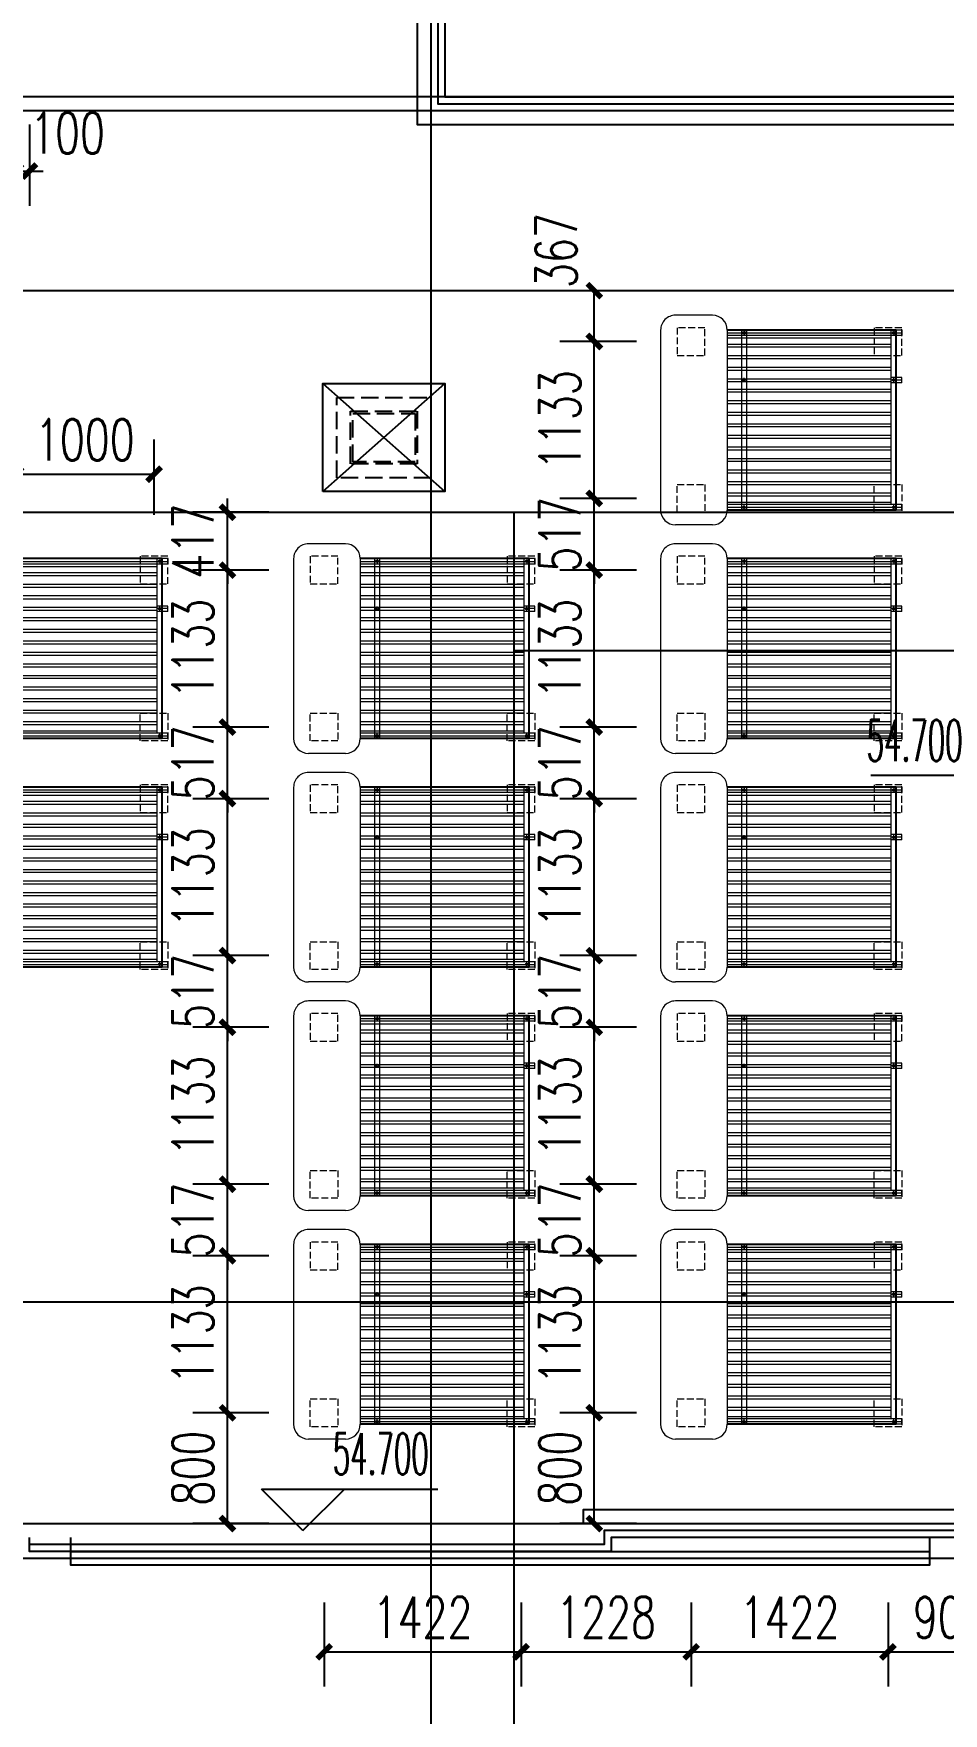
# Model space of a CAD drawing. Extents: x -59851 to 653804, y -249523 to 437614.
# Drawn here: x -7061 to -491, y -231564 to -219438 of the extents above; entities that cross this region are included whole.
import ezdxf

# ---------------------------------------------------------------- set-up
doc = ezdxf.new("R2010")
doc.units = 0
doc.header["$LTSCALE"] = 1000
doc.header["$MEASUREMENT"] = 0
doc.linetypes.add('DASH', pattern=[0.35, 0.25, -0.1])
for name, color, linetype in [('A-ROOF', 7, 'Continuous'), ('A-外装饰线脚', 7, 'Continuous'), ('A-烟气道', 105, 'Continuous'), ('A-第三道尺寸线', 105, 'Continuous'), ('DIM_ELEV', 3, 'Continuous'), ('DOTE', 16, 'Continuous'), ('PUB_TEXT', 7, 'Continuous'), ('太阳能', 252, 'Continuous')]:
    doc.layers.add(name, color=color, linetype=linetype)
doc.styles.add('_TCH_DIM', font='SIMPLEX.shx', dxfattribs={"width": 0.7, "bigfont": 'GBCBIG.shx'})
doc.styles.add('_TCH_DIM_T3', font='SIMPLEX.shx', dxfattribs={"width": 0.705882, "bigfont": 'GBCBIG.shx'})
doc.dimstyles.new('_TCH_ARCH&&100', dxfattribs={"dimtxt": 297.5, "dimasz": 100, "dimexe": 250, "dimexo": 300, "dimgap": 100, "dimtad": 1, "dimdec": 0, "dimzin": 0, "dimdsep": 46, "dimtxsty": '_TCH_DIM_T3', "dimblk": 'ARCHTICK', "dimcen": 0.09, "dimclrt": 7, "dimazin": 2, "dimtfac": 1, "dimtdec": 0, "dimtix": 1, "dimtmove": 2, "dimatfit": 3, "dimfxl": 0, "dimtolj": 1, "dimtzin": 0, "dimarcsym": 0})

# ---------------------------------------------------------------- blocks, each defined once
blk = doc.blocks.new('18roof0330')
at = {"layer": 'A-ROOF'}
for points in [[(-5514, -82802), (1586, -82802), (1586, -90102), (2686, -90102), (2686, -93402), (-214, -93402), (-214, -94302), (3986, -94302), (3986, -104702), (986, -104702), (986, -104802), (-3214, -104802), (-3214, -104702)], [(-5514, -82852), (1536, -82852), (1536, -90152), (2636, -90152), (2636, -93352), (-264, -93352), (-264, -94352), (3936, -94352), (3936, -104652), (936, -104652), (936, -104752), (-3214, -104752)], [(-5514, -83002), (1386, -83002), (1386, -90302), (2486, -90302), (2486, -93202), (-414, -93202), (-414, -94502), (3786, -94502), (3786, -104502), (786, -104502), (786, -104602), (-3214, -104602)]]:
    blk.add_lwpolyline(points, dxfattribs=at)
at = {"layer": 'A-烟气道'}
blk.add_lwpolyline([(-1094, -97152), (-1094, -96372), (-214, -96372), (-214, -97152)], close=True, dxfattribs=at)
for points in [[(-1094, -97152), (-214, -96372)], [(-1094, -96372), (-214, -97152)]]:
    blk.add_lwpolyline(points, dxfattribs=at)
at = {"layer": 'A-烟气道', "linetype": 'DASH', "ltscale": 0.5}
for points in [[(-994, -97052), (-994, -96472), (-314, -96472), (-314, -97052)], [(-894, -96952), (-894, -96572), (-414, -96572), (-414, -96952)], [(-879, -96937), (-879, -96587), (-429, -96587), (-429, -96937)]]:
    blk.add_lwpolyline(points, close=True, dxfattribs=at)
at = {"layer": 'DIM_ELEV'}
for p, q in [((4136, -99202), (2862, -99202)), ((-1239, -104652), (-1539, -104352)), ((-1539, -104352), (-265, -104352)), ((-1239, -104652), (-939, -104352))]:
    blk.add_line(p, q, dxfattribs=at)
at = {"layer": 'PUB_TEXT', "style": '_TCH_DIM', "width": 0.494118}
for p in [(2832, -99097), (-1023, -104247)]:
    blk.add_text('54.700', height=297.5, dxfattribs=at).set_placement(p)
blk = doc.blocks.new('A$C325959D2')
at = {"layer": '太阳能', "lineweight": 9}
for p, q in [((1673, 1742), (374, 1742)), ((267, 1368), (267, 1635)), ((1780, 1368), (1780, 1635)), ((1673, 1261), (374, 1261)), ((374, 0), (374, 1261)), ((394, 1261), (394, 0)), ((413, 0), (413, 1261)), ((431, 1261), (431, 78)), ((476, 1261), (476, 78)), ((497, 1261), (497, 78)), ((559, 1261), (559, 78)), ((580, 1261), (580, 78)), ((642, 1261), (642, 78)), ((664, 1261), (664, 78)), ((726, 1261), (726, 78)), ((747, 1261), (747, 78)), ((809, 1261), (809, 78)), ((830, 1261), (830, 78)), ((892, 1261), (892, 78)), ((914, 1261), (914, 78)), ((976, 1261), (976, 78)), ((997, 1261), (997, 78)), ((1059, 1261), (1059, 78)), ((1080, 1261), (1080, 78)), ((1142, 1261), (1142, 78)), ((1164, 1261), (1164, 78)), ((1226, 1261), (1226, 78)), ((1247, 1261), (1247, 78)), ((1301, 1261), (1301, 78)), ((1322, 1261), (1322, 78)), ((1384, 1261), (1384, 78)), ((1406, 1261), (1406, 78)), ((1467, 1261), (1467, 78)), ((1489, 1261), (1489, 78)), ((1551, 1261), (1551, 78)), ((1572, 1261), (1572, 78)), ((1616, 1261), (1616, 78)), ((1634, 0), (1634, 1261)), ((1653, 1261), (1653, 0)), ((1673, 0), (1673, 1261)), ((374, 1156), (1673, 1156)), ((374, 1120), (1673, 1120)), ((379, 1139), (409, 1139)), ((1297, 1139), (1327, 1139)), ((1668, 1139), (1638, 1139)), ((374, 0), (413, 0)), ((379, 59), (409, 59)), ((413, 78), (1673, 78)), ((413, 42), (1673, 42)), ((1292, 0), (1292, 78)), ((1292, 0), (1331, 0)), ((1297, 59), (1327, 59)), ((1312, 0), (1312, 78)), ((1331, 0), (1331, 78)), ((1673, 0), (1634, 0)), ((1668, 59), (1638, 59))]:
    blk.add_line(p, q, dxfattribs=at)
at = {"layer": '太阳能'}
for p, q in [((374, 42), (374, 1261)), ((1673, 42), (1673, 1261)), ((374, 42), (1673, 42))]:
    blk.add_line(p, q, dxfattribs=at)
at = {"layer": '太阳能', "color": 9, "linetype": 'DASH', "lineweight": 9, "ltscale": 0.2}
for points in [[(557, 1422), (357, 1422), (357, 1622), (557, 1622)], [(1490, 1422), (1690, 1422), (1690, 1622), (1490, 1622)], [(557, 0), (357, 0), (357, 200), (557, 200)], [(1490, 0), (1690, 0), (1690, 200), (1490, 200)]]:
    blk.add_lwpolyline(points, close=True, dxfattribs=at)
at = {"layer": '太阳能', "lineweight": 9}
for centre in [(394, 1139), (1312, 1139), (1653, 1139), (394, 59), (1312, 59), (1653, 59)]:
    blk.add_circle(centre, 8.68, dxfattribs=at)
for centre, start, end in [((374, 1635), 90, 180), ((1673, 1635), 360, 90), ((374, 1368), 180, 270), ((1673, 1368), 270, 360)]:
    blk.add_arc(centre, 107, start, end, dxfattribs=at)
blk = doc.blocks.new('roofzhouxian')
at = {"layer": 'DOTE'}
for p, q in [((-4192, -309503), (-4192, -294295)), ((11694, -295295), (-49367, -295295)), ((11694, -295395), (-7192, -295395)), ((11694, -296695), (-13992, -296695)), ((11694, -298295), (-49367, -298295)), ((-3592, -309503), (-3592, -298295)), ((11694, -299295), (-3592, -299295)), ((11694, -303995), (-49367, -303995)), ((11694, -305595), (-49367, -305595))]:
    blk.add_line(p, q, dxfattribs=at)
blk = doc.blocks.new('_ArchTick')
at = {"color": 0, "linetype": 'ByBlock', "const_width": 0.4}
blk.add_lwpolyline([(-0.5, -0.5), (0.5, 0.5)], dxfattribs=at)
blk = doc.blocks.new('*D1104')
at = {"layer": 'A-第三道尺寸线', "color": 0, "lineweight": -2, "transparency": 16777216}
for p, q in [((-7191, -222911), (-7191, -222369)), ((-6191, -222911), (-6191, -222369)), ((-7191, -222619), (-6191, -222619))]:
    blk.add_line(p, q, dxfattribs=at)
at = {"layer": 'Defpoints', "color": 0, "transparency": 16777216}
for p in [(-6191, -222619), (-7191, -223211), (-6191, -223211)]:
    blk.add_point(p, dxfattribs=at)
at = {"layer": 'A-第三道尺寸线', "color": 0, "lineweight": -2, "transparency": 16777216, "xscale": 100, "yscale": 100, "zscale": 100, "rotation": 180}
blk.add_blockref('_ArchTick', (-7191, -222619), dxfattribs=at)
at = {"layer": 'A-第三道尺寸线', "color": 0, "lineweight": -2, "transparency": 16777216, "xscale": 100, "yscale": 100, "zscale": 100}
blk.add_blockref('_ArchTick', (-6191, -222619), dxfattribs=at)
at = {"layer": 'A-第三道尺寸线', "color": 7, "transparency": 16777216, "insert": (-6691, -222370), "char_height": 297.5, "attachment_point": 5, "style": '_TCH_DIM_T3'}
blk.add_mtext('\\A1;1000', dxfattribs=at)
blk = doc.blocks.new('*D1105')
at = {"layer": 'A-第三道尺寸线', "color": 0, "lineweight": -2, "transparency": 16777216}
for p, q in [((-4963, -230763), (-4963, -231370)), ((-3541, -230763), (-3541, -231370)), ((-4963, -231120), (-3541, -231120))]:
    blk.add_line(p, q, dxfattribs=at)
at = {"layer": 'Defpoints', "color": 0, "transparency": 16777216}
for p in [(-4963, -230463), (-3541, -230463), (-3541, -231120)]:
    blk.add_point(p, dxfattribs=at)
at = {"layer": 'A-第三道尺寸线', "color": 0, "lineweight": -2, "transparency": 16777216, "xscale": 100, "yscale": 100, "zscale": 100, "rotation": 180}
blk.add_blockref('_ArchTick', (-4963, -231120), dxfattribs=at)
at = {"layer": 'A-第三道尺寸线', "color": 0, "lineweight": -2, "transparency": 16777216, "xscale": 100, "yscale": 100, "zscale": 100}
blk.add_blockref('_ArchTick', (-3541, -231120), dxfattribs=at)
at = {"layer": 'A-第三道尺寸线', "color": 7, "transparency": 16777216, "insert": (-4252, -230871), "char_height": 297.5, "attachment_point": 5, "style": '_TCH_DIM_T3'}
blk.add_mtext('\\A1;1422', dxfattribs=at)
blk = doc.blocks.new('*D1106')
at = {"layer": 'A-第三道尺寸线', "color": 0, "lineweight": -2, "transparency": 16777216}
for p, q in [((-3541, -230763), (-3541, -231370)), ((-2313, -230763), (-2313, -231370)), ((-3541, -231120), (-2313, -231120))]:
    blk.add_line(p, q, dxfattribs=at)
at = {"layer": 'Defpoints', "color": 0, "transparency": 16777216}
for p in [(-3541, -230463), (-2313, -230463), (-2313, -231120)]:
    blk.add_point(p, dxfattribs=at)
at = {"layer": 'A-第三道尺寸线', "color": 0, "lineweight": -2, "transparency": 16777216, "xscale": 100, "yscale": 100, "zscale": 100, "rotation": 180}
blk.add_blockref('_ArchTick', (-3541, -231120), dxfattribs=at)
at = {"layer": 'A-第三道尺寸线', "color": 0, "lineweight": -2, "transparency": 16777216, "xscale": 100, "yscale": 100, "zscale": 100}
blk.add_blockref('_ArchTick', (-2313, -231120), dxfattribs=at)
at = {"layer": 'A-第三道尺寸线', "color": 7, "transparency": 16777216, "insert": (-2927, -230871), "char_height": 297.5, "attachment_point": 5, "style": '_TCH_DIM_T3'}
blk.add_mtext('\\A1;1228', dxfattribs=at)
blk = doc.blocks.new('*D1107')
at = {"layer": 'A-第三道尺寸线', "color": 0, "lineweight": -2, "transparency": 16777216}
for p, q in [((-2313, -230763), (-2313, -231370)), ((-891, -230763), (-891, -231370)), ((-2313, -231120), (-891, -231120))]:
    blk.add_line(p, q, dxfattribs=at)
at = {"layer": 'Defpoints', "color": 0, "transparency": 16777216}
for p in [(-2313, -230463), (-891, -230463), (-891, -231120)]:
    blk.add_point(p, dxfattribs=at)
at = {"layer": 'A-第三道尺寸线', "color": 0, "lineweight": -2, "transparency": 16777216, "xscale": 100, "yscale": 100, "zscale": 100, "rotation": 180}
blk.add_blockref('_ArchTick', (-2313, -231120), dxfattribs=at)
at = {"layer": 'A-第三道尺寸线', "color": 0, "lineweight": -2, "transparency": 16777216, "xscale": 100, "yscale": 100, "zscale": 100}
blk.add_blockref('_ArchTick', (-891, -231120), dxfattribs=at)
at = {"layer": 'A-第三道尺寸线', "color": 7, "transparency": 16777216, "insert": (-1602, -230871), "char_height": 297.5, "attachment_point": 5, "style": '_TCH_DIM_T3'}
blk.add_mtext('\\A1;1422', dxfattribs=at)
blk = doc.blocks.new('*D1108')
at = {"layer": 'A-第三道尺寸线', "color": 0, "lineweight": -2, "transparency": 16777216}
for p, q in [((-891, -230763), (-891, -231370)), ((9, -230763), (9, -231370)), ((-891, -231120), (9, -231120))]:
    blk.add_line(p, q, dxfattribs=at)
at = {"layer": 'Defpoints', "color": 0, "transparency": 16777216}
for p in [(-891, -230463), (9, -230463), (9, -231120)]:
    blk.add_point(p, dxfattribs=at)
at = {"layer": 'A-第三道尺寸线', "color": 0, "lineweight": -2, "transparency": 16777216, "xscale": 100, "yscale": 100, "zscale": 100, "rotation": 180}
blk.add_blockref('_ArchTick', (-891, -231120), dxfattribs=at)
at = {"layer": 'A-第三道尺寸线', "color": 0, "lineweight": -2, "transparency": 16777216, "xscale": 100, "yscale": 100, "zscale": 100}
blk.add_blockref('_ArchTick', (9, -231120), dxfattribs=at)
at = {"layer": 'A-第三道尺寸线', "color": 7, "transparency": 16777216, "insert": (-441, -230871), "char_height": 297.5, "attachment_point": 5, "style": '_TCH_DIM_T3'}
blk.add_mtext('\\A1;900', dxfattribs=at)
blk = doc.blocks.new('*D1109')
at = {"layer": 'A-第三道尺寸线', "color": 0, "lineweight": -2, "transparency": 16777216}
for p, q in [((-5661, -222894), (-5661, -222794)), ((-5363, -222894), (-5911, -222894)), ((-5661, -223311), (-5661, -222894)), ((-5363, -223311), (-5911, -223311)), ((-5661, -223311), (-5661, -223411))]:
    blk.add_line(p, q, dxfattribs=at)
at = {"layer": 'Defpoints', "color": 0, "transparency": 16777216}
for p in [(-5661, -222894), (-5063, -222894), (-5063, -223311)]:
    blk.add_point(p, dxfattribs=at)
at = {"layer": 'A-第三道尺寸线', "color": 0, "lineweight": -2, "transparency": 16777216, "xscale": 100, "yscale": 100, "zscale": 100}
for p, rotation in [((-5661, -222894), 270), ((-5661, -223311), 90)]:
    blk.add_blockref('_ArchTick', p, dxfattribs=dict(at, rotation=rotation))
at = {"layer": 'A-第三道尺寸线', "color": 7, "transparency": 16777216, "insert": (-5910, -223103), "char_height": 297.5, "attachment_point": 5, "rotation": 90, "style": '_TCH_DIM_T3'}
blk.add_mtext('\\A1;417', dxfattribs=at)
blk = doc.blocks.new('*D1110')
at = {"layer": 'A-第三道尺寸线', "color": 0, "lineweight": -2, "transparency": 16777216}
for p, q in [((-5363, -223311), (-5911, -223311)), ((-5661, -224444), (-5661, -223311)), ((-5363, -224444), (-5911, -224444))]:
    blk.add_line(p, q, dxfattribs=at)
at = {"layer": 'Defpoints', "color": 0, "transparency": 16777216}
for p in [(-5661, -223311), (-5063, -223311), (-5063, -224444)]:
    blk.add_point(p, dxfattribs=at)
at = {"layer": 'A-第三道尺寸线', "color": 0, "lineweight": -2, "transparency": 16777216, "xscale": 100, "yscale": 100, "zscale": 100}
for p, rotation in [((-5661, -223311), 90), ((-5661, -224444), 270)]:
    blk.add_blockref('_ArchTick', p, dxfattribs=dict(at, rotation=rotation))
at = {"layer": 'A-第三道尺寸线', "color": 7, "transparency": 16777216, "insert": (-5910, -223878), "char_height": 297.5, "attachment_point": 5, "rotation": 90, "style": '_TCH_DIM_T3'}
blk.add_mtext('\\A1;1133', dxfattribs=at)
blk = doc.blocks.new('*D1111')
at = {"layer": 'A-第三道尺寸线', "color": 0, "lineweight": -2, "transparency": 16777216}
for p, q in [((-5363, -224444), (-5911, -224444)), ((-5661, -224444), (-5661, -224344)), ((-5661, -224961), (-5661, -224444)), ((-5363, -224961), (-5911, -224961)), ((-5661, -224961), (-5661, -225061))]:
    blk.add_line(p, q, dxfattribs=at)
at = {"layer": 'Defpoints', "color": 0, "transparency": 16777216}
for p in [(-5661, -224444), (-5063, -224444), (-5063, -224961)]:
    blk.add_point(p, dxfattribs=at)
at = {"layer": 'A-第三道尺寸线', "color": 0, "lineweight": -2, "transparency": 16777216, "xscale": 100, "yscale": 100, "zscale": 100}
for p, rotation in [((-5661, -224444), 270), ((-5661, -224961), 90)]:
    blk.add_blockref('_ArchTick', p, dxfattribs=dict(at, rotation=rotation))
at = {"layer": 'A-第三道尺寸线', "color": 7, "transparency": 16777216, "insert": (-5910, -224703), "char_height": 297.5, "attachment_point": 5, "rotation": 90, "style": '_TCH_DIM_T3'}
blk.add_mtext('\\A1;517', dxfattribs=at)
blk = doc.blocks.new('*D1112')
at = {"layer": 'A-第三道尺寸线', "color": 0, "lineweight": -2, "transparency": 16777216}
for p, q in [((-5363, -224961), (-5911, -224961)), ((-5661, -226094), (-5661, -224961)), ((-5363, -226094), (-5911, -226094))]:
    blk.add_line(p, q, dxfattribs=at)
at = {"layer": 'Defpoints', "color": 0, "transparency": 16777216}
for p in [(-5661, -224961), (-5063, -224961), (-5063, -226094)]:
    blk.add_point(p, dxfattribs=at)
at = {"layer": 'A-第三道尺寸线', "color": 0, "lineweight": -2, "transparency": 16777216, "xscale": 100, "yscale": 100, "zscale": 100}
for p, rotation in [((-5661, -224961), 90), ((-5661, -226094), 270)]:
    blk.add_blockref('_ArchTick', p, dxfattribs=dict(at, rotation=rotation))
at = {"layer": 'A-第三道尺寸线', "color": 7, "transparency": 16777216, "insert": (-5910, -225528), "char_height": 297.5, "attachment_point": 5, "rotation": 90, "style": '_TCH_DIM_T3'}
blk.add_mtext('\\A1;1133', dxfattribs=at)
blk = doc.blocks.new('*D1113')
at = {"layer": 'A-第三道尺寸线', "color": 0, "lineweight": -2, "transparency": 16777216}
for p, q in [((-5661, -226094), (-5661, -225994)), ((-5363, -226094), (-5911, -226094)), ((-5661, -226611), (-5661, -226094)), ((-5363, -226611), (-5911, -226611)), ((-5661, -226611), (-5661, -226711))]:
    blk.add_line(p, q, dxfattribs=at)
at = {"layer": 'Defpoints', "color": 0, "transparency": 16777216}
for p in [(-5661, -226094), (-5063, -226094), (-5063, -226611)]:
    blk.add_point(p, dxfattribs=at)
at = {"layer": 'A-第三道尺寸线', "color": 0, "lineweight": -2, "transparency": 16777216, "xscale": 100, "yscale": 100, "zscale": 100}
for p, rotation in [((-5661, -226094), 270), ((-5661, -226611), 90)]:
    blk.add_blockref('_ArchTick', p, dxfattribs=dict(at, rotation=rotation))
at = {"layer": 'A-第三道尺寸线', "color": 7, "transparency": 16777216, "insert": (-5910, -226353), "char_height": 297.5, "attachment_point": 5, "rotation": 90, "style": '_TCH_DIM_T3'}
blk.add_mtext('\\A1;517', dxfattribs=at)
blk = doc.blocks.new('*D1114')
at = {"layer": 'A-第三道尺寸线', "color": 0, "lineweight": -2, "transparency": 16777216}
for p, q in [((-5363, -226611), (-5911, -226611)), ((-5661, -227744), (-5661, -226611)), ((-5363, -227744), (-5911, -227744))]:
    blk.add_line(p, q, dxfattribs=at)
at = {"layer": 'Defpoints', "color": 0, "transparency": 16777216}
for p in [(-5661, -226611), (-5063, -226611), (-5063, -227744)]:
    blk.add_point(p, dxfattribs=at)
at = {"layer": 'A-第三道尺寸线', "color": 0, "lineweight": -2, "transparency": 16777216, "xscale": 100, "yscale": 100, "zscale": 100}
for p, rotation in [((-5661, -226611), 90), ((-5661, -227744), 270)]:
    blk.add_blockref('_ArchTick', p, dxfattribs=dict(at, rotation=rotation))
at = {"layer": 'A-第三道尺寸线', "color": 7, "transparency": 16777216, "insert": (-5910, -227178), "char_height": 297.5, "attachment_point": 5, "rotation": 90, "style": '_TCH_DIM_T3'}
blk.add_mtext('\\A1;1133', dxfattribs=at)
blk = doc.blocks.new('*D1115')
at = {"layer": 'A-第三道尺寸线', "color": 0, "lineweight": -2, "transparency": 16777216}
for p, q in [((-5661, -227744), (-5661, -227644)), ((-5363, -227744), (-5911, -227744)), ((-5661, -228261), (-5661, -227744)), ((-5363, -228261), (-5911, -228261)), ((-5661, -228261), (-5661, -228361))]:
    blk.add_line(p, q, dxfattribs=at)
at = {"layer": 'Defpoints', "color": 0, "transparency": 16777216}
for p in [(-5661, -227744), (-5063, -227744), (-5063, -228261)]:
    blk.add_point(p, dxfattribs=at)
at = {"layer": 'A-第三道尺寸线', "color": 0, "lineweight": -2, "transparency": 16777216, "xscale": 100, "yscale": 100, "zscale": 100}
for p, rotation in [((-5661, -227744), 270), ((-5661, -228261), 90)]:
    blk.add_blockref('_ArchTick', p, dxfattribs=dict(at, rotation=rotation))
at = {"layer": 'A-第三道尺寸线', "color": 7, "transparency": 16777216, "insert": (-5910, -228003), "char_height": 297.5, "attachment_point": 5, "rotation": 90, "style": '_TCH_DIM_T3'}
blk.add_mtext('\\A1;517', dxfattribs=at)
blk = doc.blocks.new('*D1116')
at = {"layer": 'A-第三道尺寸线', "color": 0, "lineweight": -2, "transparency": 16777216}
for p, q in [((-5363, -228261), (-5911, -228261)), ((-5661, -229394), (-5661, -228261)), ((-5363, -229394), (-5911, -229394))]:
    blk.add_line(p, q, dxfattribs=at)
at = {"layer": 'Defpoints', "color": 0, "transparency": 16777216}
for p in [(-5661, -228261), (-5063, -228261), (-5063, -229394)]:
    blk.add_point(p, dxfattribs=at)
at = {"layer": 'A-第三道尺寸线', "color": 0, "lineweight": -2, "transparency": 16777216, "xscale": 100, "yscale": 100, "zscale": 100}
for p, rotation in [((-5661, -228261), 90), ((-5661, -229394), 270)]:
    blk.add_blockref('_ArchTick', p, dxfattribs=dict(at, rotation=rotation))
at = {"layer": 'A-第三道尺寸线', "color": 7, "transparency": 16777216, "insert": (-5910, -228828), "char_height": 297.5, "attachment_point": 5, "rotation": 90, "style": '_TCH_DIM_T3'}
blk.add_mtext('\\A1;1133', dxfattribs=at)
blk = doc.blocks.new('*D1117')
at = {"layer": 'A-第三道尺寸线', "color": 0, "lineweight": -2, "transparency": 16777216}
for p, q in [((-5363, -229394), (-5911, -229394)), ((-5661, -230194), (-5661, -229394)), ((-5363, -230194), (-5911, -230194))]:
    blk.add_line(p, q, dxfattribs=at)
at = {"layer": 'Defpoints', "color": 0, "transparency": 16777216}
for p in [(-5661, -229394), (-5063, -229394), (-5063, -230194)]:
    blk.add_point(p, dxfattribs=at)
at = {"layer": 'A-第三道尺寸线', "color": 0, "lineweight": -2, "transparency": 16777216, "xscale": 100, "yscale": 100, "zscale": 100}
for p, rotation in [((-5661, -229394), 90), ((-5661, -230194), 270)]:
    blk.add_blockref('_ArchTick', p, dxfattribs=dict(at, rotation=rotation))
at = {"layer": 'A-第三道尺寸线', "color": 7, "transparency": 16777216, "insert": (-5910, -229794), "char_height": 297.5, "attachment_point": 5, "rotation": 90, "style": '_TCH_DIM_T3'}
blk.add_mtext('\\A1;800', dxfattribs=at)
blk = doc.blocks.new('*D1494')
at = {"layer": 'A-第三道尺寸线', "color": 0, "lineweight": -2, "transparency": 16777216}
for p, q in [((-7191, -220094), (-7191, -220681)), ((-7091, -220094), (-7091, -220681)), ((-7191, -220431), (-7291, -220431)), ((-7191, -220431), (-7091, -220431)), ((-7091, -220431), (-6991, -220431))]:
    blk.add_line(p, q, dxfattribs=at)
at = {"layer": 'Defpoints', "color": 0, "transparency": 16777216}
for p in [(-7191, -219794), (-7091, -219794), (-7091, -220431)]:
    blk.add_point(p, dxfattribs=at)
at = {"layer": 'A-第三道尺寸线', "color": 0, "lineweight": -2, "transparency": 16777216, "xscale": 100, "yscale": 100, "zscale": 100}
blk.add_blockref('_ArchTick', (-7191, -220431), dxfattribs=at)
at = {"layer": 'A-第三道尺寸线', "color": 0, "lineweight": -2, "transparency": 16777216, "xscale": 100, "yscale": 100, "zscale": 100, "rotation": 180}
blk.add_blockref('_ArchTick', (-7091, -220431), dxfattribs=at)
at = {"layer": 'A-第三道尺寸线', "color": 7, "transparency": 16777216, "insert": (-6816, -220156), "char_height": 297.5, "attachment_point": 5, "style": '_TCH_DIM_T3'}
blk.add_mtext('\\A1;100', dxfattribs=at)
blk = doc.blocks.new('*D1496')
at = {"layer": 'A-第三道尺寸线', "color": 0, "lineweight": -2, "transparency": 16777216}
for p, q in [((-2708, -221294), (-3262, -221294)), ((-3012, -221661), (-3012, -221294)), ((-2708, -221661), (-3262, -221661))]:
    blk.add_line(p, q, dxfattribs=at)
at = {"layer": 'Defpoints', "color": 0, "transparency": 16777216}
for p in [(-3012, -221294), (-2408, -221294), (-2408, -221661)]:
    blk.add_point(p, dxfattribs=at)
at = {"layer": 'A-第三道尺寸线', "color": 0, "lineweight": -2, "transparency": 16777216, "xscale": 100, "yscale": 100, "zscale": 100}
for p, rotation in [((-3012, -221294), 90), ((-3012, -221661), 270)]:
    blk.add_blockref('_ArchTick', p, dxfattribs=dict(at, rotation=rotation))
at = {"layer": 'A-第三道尺寸线', "color": 7, "transparency": 16777216, "insert": (-3287, -221005), "char_height": 297.5, "attachment_point": 5, "rotation": 90, "style": '_TCH_DIM_T3'}
blk.add_mtext('\\A1;367', dxfattribs=at)
blk = doc.blocks.new('*D1497')
at = {"layer": 'A-第三道尺寸线', "color": 0, "lineweight": -2, "transparency": 16777216}
for p, q in [((-2708, -221661), (-3262, -221661)), ((-3012, -222794), (-3012, -221661)), ((-2708, -222794), (-3262, -222794))]:
    blk.add_line(p, q, dxfattribs=at)
at = {"layer": 'Defpoints', "color": 0, "transparency": 16777216}
for p in [(-3012, -221661), (-2408, -221661), (-2408, -222794)]:
    blk.add_point(p, dxfattribs=at)
at = {"layer": 'A-第三道尺寸线', "color": 0, "lineweight": -2, "transparency": 16777216, "xscale": 100, "yscale": 100, "zscale": 100}
for p, rotation in [((-3012, -221661), 90), ((-3012, -222794), 270)]:
    blk.add_blockref('_ArchTick', p, dxfattribs=dict(at, rotation=rotation))
at = {"layer": 'A-第三道尺寸线', "color": 7, "transparency": 16777216, "insert": (-3261, -222228), "char_height": 297.5, "attachment_point": 5, "rotation": 90, "style": '_TCH_DIM_T3'}
blk.add_mtext('\\A1;1133', dxfattribs=at)
blk = doc.blocks.new('*D1498')
at = {"layer": 'A-第三道尺寸线', "color": 0, "lineweight": -2, "transparency": 16777216}
for p, q in [((-3012, -222794), (-3012, -222694)), ((-2708, -222794), (-3262, -222794)), ((-3012, -223311), (-3012, -222794)), ((-2708, -223311), (-3262, -223311)), ((-3012, -223311), (-3012, -223411))]:
    blk.add_line(p, q, dxfattribs=at)
at = {"layer": 'Defpoints', "color": 0, "transparency": 16777216}
for p in [(-3012, -222794), (-2408, -222794), (-2408, -223311)]:
    blk.add_point(p, dxfattribs=at)
at = {"layer": 'A-第三道尺寸线', "color": 0, "lineweight": -2, "transparency": 16777216, "xscale": 100, "yscale": 100, "zscale": 100}
for p, rotation in [((-3012, -222794), 270), ((-3012, -223311), 90)]:
    blk.add_blockref('_ArchTick', p, dxfattribs=dict(at, rotation=rotation))
at = {"layer": 'A-第三道尺寸线', "color": 7, "transparency": 16777216, "insert": (-3261, -223053), "char_height": 297.5, "attachment_point": 5, "rotation": 90, "style": '_TCH_DIM_T3'}
blk.add_mtext('\\A1;517', dxfattribs=at)
blk = doc.blocks.new('*D1499')
at = {"layer": 'A-第三道尺寸线', "color": 0, "lineweight": -2, "transparency": 16777216}
for p, q in [((-2708, -223311), (-3262, -223311)), ((-3012, -224444), (-3012, -223311)), ((-2708, -224444), (-3262, -224444))]:
    blk.add_line(p, q, dxfattribs=at)
at = {"layer": 'Defpoints', "color": 0, "transparency": 16777216}
for p in [(-3012, -223311), (-2408, -223311), (-2408, -224444)]:
    blk.add_point(p, dxfattribs=at)
at = {"layer": 'A-第三道尺寸线', "color": 0, "lineweight": -2, "transparency": 16777216, "xscale": 100, "yscale": 100, "zscale": 100}
for p, rotation in [((-3012, -223311), 90), ((-3012, -224444), 270)]:
    blk.add_blockref('_ArchTick', p, dxfattribs=dict(at, rotation=rotation))
at = {"layer": 'A-第三道尺寸线', "color": 7, "transparency": 16777216, "insert": (-3261, -223878), "char_height": 297.5, "attachment_point": 5, "rotation": 90, "style": '_TCH_DIM_T3'}
blk.add_mtext('\\A1;1133', dxfattribs=at)
blk = doc.blocks.new('*D1500')
at = {"layer": 'A-第三道尺寸线', "color": 0, "lineweight": -2, "transparency": 16777216}
for p, q in [((-2708, -224444), (-3262, -224444)), ((-3012, -224444), (-3012, -224344)), ((-3012, -224961), (-3012, -224444)), ((-2708, -224961), (-3262, -224961)), ((-3012, -224961), (-3012, -225061))]:
    blk.add_line(p, q, dxfattribs=at)
at = {"layer": 'Defpoints', "color": 0, "transparency": 16777216}
for p in [(-3012, -224444), (-2408, -224444), (-2408, -224961)]:
    blk.add_point(p, dxfattribs=at)
at = {"layer": 'A-第三道尺寸线', "color": 0, "lineweight": -2, "transparency": 16777216, "xscale": 100, "yscale": 100, "zscale": 100}
for p, rotation in [((-3012, -224444), 270), ((-3012, -224961), 90)]:
    blk.add_blockref('_ArchTick', p, dxfattribs=dict(at, rotation=rotation))
at = {"layer": 'A-第三道尺寸线', "color": 7, "transparency": 16777216, "insert": (-3261, -224703), "char_height": 297.5, "attachment_point": 5, "rotation": 90, "style": '_TCH_DIM_T3'}
blk.add_mtext('\\A1;517', dxfattribs=at)
blk = doc.blocks.new('*D1501')
at = {"layer": 'A-第三道尺寸线', "color": 0, "lineweight": -2, "transparency": 16777216}
for p, q in [((-2708, -224961), (-3262, -224961)), ((-3012, -226094), (-3012, -224961)), ((-2708, -226094), (-3262, -226094))]:
    blk.add_line(p, q, dxfattribs=at)
at = {"layer": 'Defpoints', "color": 0, "transparency": 16777216}
for p in [(-3012, -224961), (-2408, -224961), (-2408, -226094)]:
    blk.add_point(p, dxfattribs=at)
at = {"layer": 'A-第三道尺寸线', "color": 0, "lineweight": -2, "transparency": 16777216, "xscale": 100, "yscale": 100, "zscale": 100}
for p, rotation in [((-3012, -224961), 90), ((-3012, -226094), 270)]:
    blk.add_blockref('_ArchTick', p, dxfattribs=dict(at, rotation=rotation))
at = {"layer": 'A-第三道尺寸线', "color": 7, "transparency": 16777216, "insert": (-3261, -225528), "char_height": 297.5, "attachment_point": 5, "rotation": 90, "style": '_TCH_DIM_T3'}
blk.add_mtext('\\A1;1133', dxfattribs=at)
blk = doc.blocks.new('*D1502')
at = {"layer": 'A-第三道尺寸线', "color": 0, "lineweight": -2, "transparency": 16777216}
for p, q in [((-3012, -226094), (-3012, -225994)), ((-2708, -226094), (-3262, -226094)), ((-3012, -226611), (-3012, -226094)), ((-2708, -226611), (-3262, -226611)), ((-3012, -226611), (-3012, -226711))]:
    blk.add_line(p, q, dxfattribs=at)
at = {"layer": 'Defpoints', "color": 0, "transparency": 16777216}
for p in [(-3012, -226094), (-2408, -226094), (-2408, -226611)]:
    blk.add_point(p, dxfattribs=at)
at = {"layer": 'A-第三道尺寸线', "color": 0, "lineweight": -2, "transparency": 16777216, "xscale": 100, "yscale": 100, "zscale": 100}
for p, rotation in [((-3012, -226094), 270), ((-3012, -226611), 90)]:
    blk.add_blockref('_ArchTick', p, dxfattribs=dict(at, rotation=rotation))
at = {"layer": 'A-第三道尺寸线', "color": 7, "transparency": 16777216, "insert": (-3261, -226353), "char_height": 297.5, "attachment_point": 5, "rotation": 90, "style": '_TCH_DIM_T3'}
blk.add_mtext('\\A1;517', dxfattribs=at)
blk = doc.blocks.new('*D1503')
at = {"layer": 'A-第三道尺寸线', "color": 0, "lineweight": -2, "transparency": 16777216}
for p, q in [((-2708, -226611), (-3262, -226611)), ((-3012, -227744), (-3012, -226611)), ((-2708, -227744), (-3262, -227744))]:
    blk.add_line(p, q, dxfattribs=at)
at = {"layer": 'Defpoints', "color": 0, "transparency": 16777216}
for p in [(-3012, -226611), (-2408, -226611), (-2408, -227744)]:
    blk.add_point(p, dxfattribs=at)
at = {"layer": 'A-第三道尺寸线', "color": 0, "lineweight": -2, "transparency": 16777216, "xscale": 100, "yscale": 100, "zscale": 100}
for p, rotation in [((-3012, -226611), 90), ((-3012, -227744), 270)]:
    blk.add_blockref('_ArchTick', p, dxfattribs=dict(at, rotation=rotation))
at = {"layer": 'A-第三道尺寸线', "color": 7, "transparency": 16777216, "insert": (-3261, -227178), "char_height": 297.5, "attachment_point": 5, "rotation": 90, "style": '_TCH_DIM_T3'}
blk.add_mtext('\\A1;1133', dxfattribs=at)
blk = doc.blocks.new('*D1504')
at = {"layer": 'A-第三道尺寸线', "color": 0, "lineweight": -2, "transparency": 16777216}
for p, q in [((-3012, -227744), (-3012, -227644)), ((-2708, -227744), (-3262, -227744)), ((-3012, -228261), (-3012, -227744)), ((-2708, -228261), (-3262, -228261)), ((-3012, -228261), (-3012, -228361))]:
    blk.add_line(p, q, dxfattribs=at)
at = {"layer": 'Defpoints', "color": 0, "transparency": 16777216}
for p in [(-3012, -227744), (-2408, -227744), (-2408, -228261)]:
    blk.add_point(p, dxfattribs=at)
at = {"layer": 'A-第三道尺寸线', "color": 0, "lineweight": -2, "transparency": 16777216, "xscale": 100, "yscale": 100, "zscale": 100}
for p, rotation in [((-3012, -227744), 270), ((-3012, -228261), 90)]:
    blk.add_blockref('_ArchTick', p, dxfattribs=dict(at, rotation=rotation))
at = {"layer": 'A-第三道尺寸线', "color": 7, "transparency": 16777216, "insert": (-3261, -228003), "char_height": 297.5, "attachment_point": 5, "rotation": 90, "style": '_TCH_DIM_T3'}
blk.add_mtext('\\A1;517', dxfattribs=at)
blk = doc.blocks.new('*D1505')
at = {"layer": 'A-第三道尺寸线', "color": 0, "lineweight": -2, "transparency": 16777216}
for p, q in [((-2708, -228261), (-3262, -228261)), ((-3012, -229394), (-3012, -228261)), ((-2708, -229394), (-3262, -229394))]:
    blk.add_line(p, q, dxfattribs=at)
at = {"layer": 'Defpoints', "color": 0, "transparency": 16777216}
for p in [(-3012, -228261), (-2408, -228261), (-2408, -229394)]:
    blk.add_point(p, dxfattribs=at)
at = {"layer": 'A-第三道尺寸线', "color": 0, "lineweight": -2, "transparency": 16777216, "xscale": 100, "yscale": 100, "zscale": 100}
for p, rotation in [((-3012, -228261), 90), ((-3012, -229394), 270)]:
    blk.add_blockref('_ArchTick', p, dxfattribs=dict(at, rotation=rotation))
at = {"layer": 'A-第三道尺寸线', "color": 7, "transparency": 16777216, "insert": (-3261, -228828), "char_height": 297.5, "attachment_point": 5, "rotation": 90, "style": '_TCH_DIM_T3'}
blk.add_mtext('\\A1;1133', dxfattribs=at)
blk = doc.blocks.new('*D1506')
at = {"layer": 'A-第三道尺寸线', "color": 0, "lineweight": -2, "transparency": 16777216}
for p, q in [((-2708, -229394), (-3262, -229394)), ((-3012, -230194), (-3012, -229394)), ((-2708, -230194), (-3262, -230194))]:
    blk.add_line(p, q, dxfattribs=at)
at = {"layer": 'Defpoints', "color": 0, "transparency": 16777216}
for p in [(-3012, -229394), (-2408, -229394), (-2408, -230194)]:
    blk.add_point(p, dxfattribs=at)
at = {"layer": 'A-第三道尺寸线', "color": 0, "lineweight": -2, "transparency": 16777216, "xscale": 100, "yscale": 100, "zscale": 100}
for p, rotation in [((-3012, -229394), 90), ((-3012, -230194), 270)]:
    blk.add_blockref('_ArchTick', p, dxfattribs=dict(at, rotation=rotation))
at = {"layer": 'A-第三道尺寸线', "color": 7, "transparency": 16777216, "insert": (-3261, -229794), "char_height": 297.5, "attachment_point": 5, "rotation": 90, "style": '_TCH_DIM_T3'}
blk.add_mtext('\\A1;800', dxfattribs=at)
blk = doc.blocks.new('rqwerqwrqq')
at = {"layer": 'A-ROOF'}
for p, q in [((-138294, 241961), (-132094, 241961)), ((-134044, 241961), (-127844, 241961))]:
    blk.add_line(p, q, dxfattribs=at)
blk.add_lwpolyline([(-138294, 242010), (-132094, 242010), (-132094, 241910), (-138294, 241910)], close=True, dxfattribs=at)
at = {"layer": 'A-外装饰线脚'}
for points in [[(-139094, 242111), (-139094, 241961), (-138294, 241961), (-138294, 242111)], [(-132094, 242111), (-132094, 241961), (-131294, 241961), (-131294, 242111)]]:
    blk.add_lwpolyline(points, dxfattribs=at)

msp = doc.modelspace()

# ---------------------------------------------------------------- block references
for name, p in [('roofzhouxian', (1.1, 75400.4)), ('rqwerqwrqq', (131503.2, -472404.8)), ('18roof0330', (-3877.3, -125592.5))]:
    msp.add_blockref(name, p)
at = {"layer": '太阳能', "rotation": 90}
for p in [(-791, -223251.3), (-6091, -224901.3), (-3441, -224901.3), (-791, -224901.3), (-6091, -226551.3), (-3441, -226551.3), (-791, -226551.3), (-3441, -228201.3), (-791, -228201.3), (-3441, -229851.3), (-791, -229851.3)]:
    msp.add_blockref('A$C325959D2', p, dxfattribs=at)

# ---------------------------------------------------------------- dimensions: what is measured, and where the dimension line sits
at = {"layer": 'A-第三道尺寸线'}
for base, p1, p2, angle, picture, middle in [((-7091, -220430.5), (-7191, -219794.3), (-7091, -219794.3), 0, '*D1494', (-6816, -220155.5)), ((-3011.8, -221294.3), (-2407.5, -221661.3), (-2407.5, -221294.3), 90, '*D1496', (-3286.8, -221005.3))]:
    dim = msp.add_linear_dim(base=base, p1=p1, p2=p2, angle=angle, dimstyle='_TCH_ARCH&&100', dxfattribs=at)
    dim.commit()
    dim.dimension.update_dxf_attribs({"geometry": picture, "text_midpoint": middle, "dimtype": 161})
for p1, p2, distance, picture, middle in [((-2407.5, -222794.3), (-2407.5, -221661.3), 604.3, '*D1497', (-3260.5, -222227.8)), ((-7191, -223211.3), (-6191, -223211.3), 592.3, '*D1104', (-6691, -222370.3)), ((-2407.5, -223311.3), (-2407.5, -222794.3), 604.3, '*D1498', (-3260.5, -223052.8)), ((-5063, -223311.3), (-5063, -222894.3), 598.3, '*D1109', (-5910, -223102.8)), ((-5063, -224444.3), (-5063, -223311.3), 598.3, '*D1110', (-5910, -223877.8)), ((-2407.5, -224444.3), (-2407.5, -223311.3), 604.3, '*D1499', (-3260.5, -223877.8)), ((-5063, -224961.3), (-5063, -224444.3), 598.3, '*D1111', (-5910, -224702.8)), ((-2407.5, -224961.3), (-2407.5, -224444.3), 604.3, '*D1500', (-3260.5, -224702.8)), ((-5063, -226094.3), (-5063, -224961.3), 598.3, '*D1112', (-5910, -225527.8)), ((-2407.5, -226094.3), (-2407.5, -224961.3), 604.3, '*D1501', (-3260.5, -225527.8)), ((-5063, -226611.3), (-5063, -226094.3), 598.3, '*D1113', (-5910, -226352.8)), ((-2407.5, -226611.3), (-2407.5, -226094.3), 604.3, '*D1502', (-3260.5, -226352.8)), ((-5063, -227744.3), (-5063, -226611.3), 598.3, '*D1114', (-5910, -227177.8)), ((-2407.5, -227744.3), (-2407.5, -226611.3), 604.3, '*D1503', (-3260.5, -227177.8)), ((-5063, -228261.3), (-5063, -227744.3), 598.3, '*D1115', (-5910, -228002.8)), ((-2407.5, -228261.3), (-2407.5, -227744.3), 604.3, '*D1504', (-3260.5, -228002.8)), ((-5063, -229394.3), (-5063, -228261.3), 598.3, '*D1116', (-5910, -228827.8)), ((-2407.5, -229394.3), (-2407.5, -228261.3), 604.3, '*D1505', (-3260.5, -228827.8)), ((-5063, -230194.3), (-5063, -229394.3), 598.3, '*D1117', (-5910, -229794.3)), ((-2407.5, -230194.3), (-2407.5, -229394.3), 604.3, '*D1506', (-3260.5, -229794.3)), ((-4963, -230462.8), (-3541, -230462.8), -656.7, '*D1105', (-4252, -230870.8)), ((-3541, -230462.8), (-2313, -230462.8), -656.7, '*D1106', (-2927, -230870.8)), ((-2313, -230462.8), (-891, -230462.8), -656.7, '*D1107', (-1602, -230870.8)), ((-891, -230462.8), (9, -230462.8), -656.7, '*D1108', (-441, -230870.8))]:
    dim = msp.add_aligned_dim(p1=p1, p2=p2, distance=distance, dimstyle='_TCH_ARCH&&100', dxfattribs=at)
    dim.commit()
    dim.dimension.update_dxf_attribs({"geometry": picture, "text_midpoint": middle})

doc.saveas('drawing.dxf')
